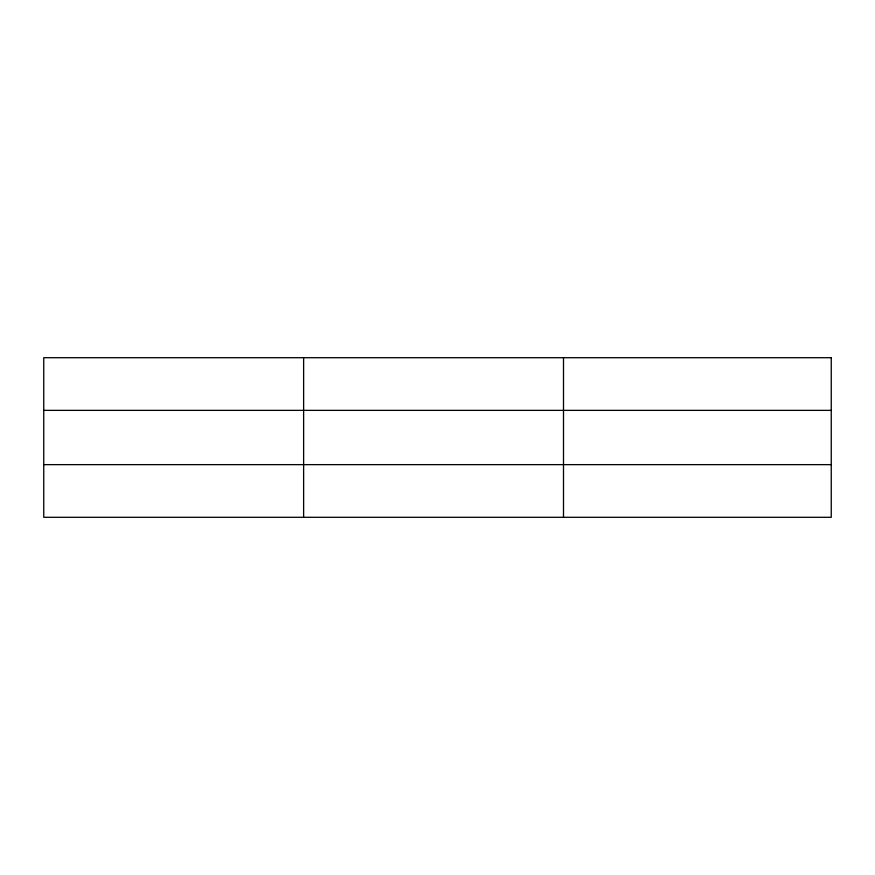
<?xml version="1.0" encoding="UTF-8"?>
<svg xmlns="http://www.w3.org/2000/svg" width="875" height="875" viewBox="0 0 875 875"><rect width="100%" height="100%" fill="white"/><g stroke="black" fill="none" stroke-linecap="round" stroke-linejoin="round"><path stroke-width="1.31" d="M303.625 357.7L303.625 517.3M563.5 357.7L563.5 517.3M43.75 410.364L831.25 410.364M43.75 464.636L831.25 464.636M831.25 357.7L831.25 517.3L43.75 517.3L43.75 357.7L831.25 357.7"/></g></svg>
